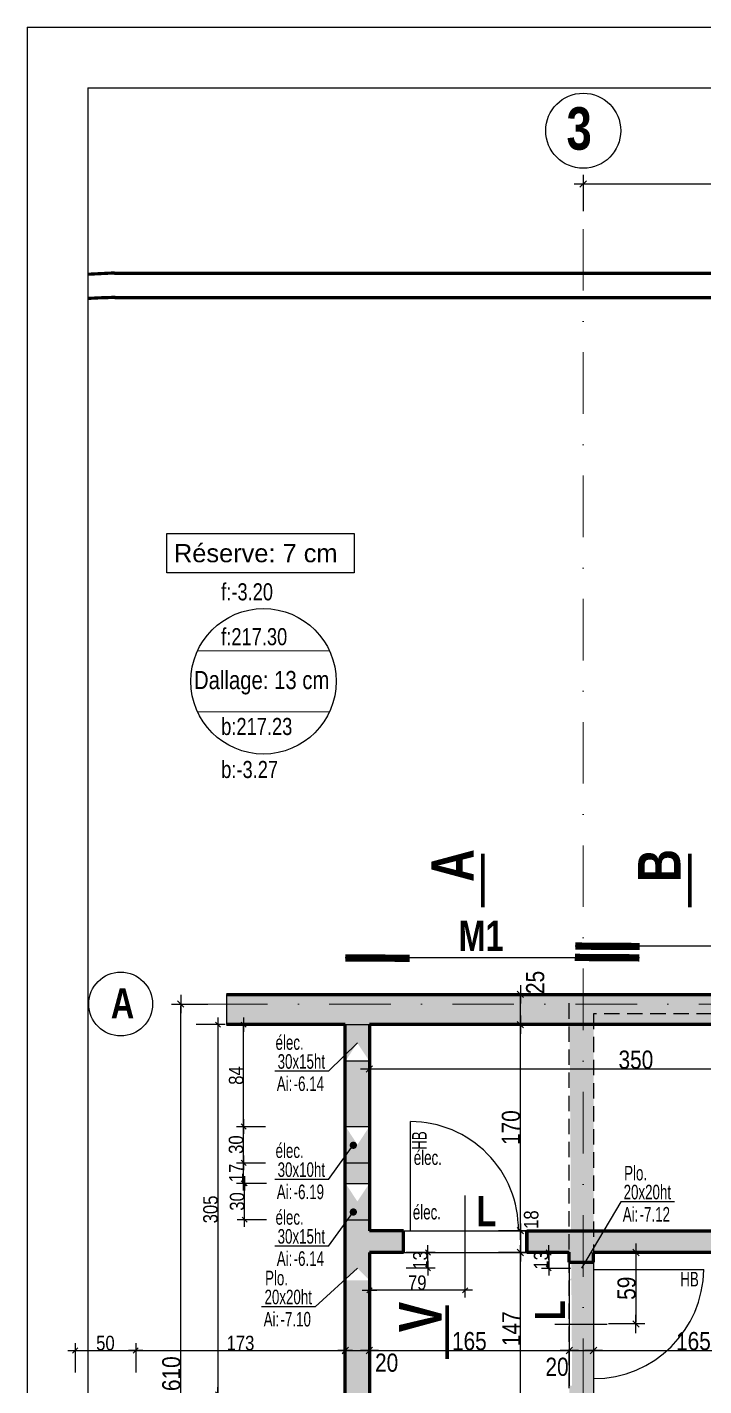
# Model space of a CAD drawing. Header units: millimetres. Extents: x 16050 to 21990, y -27198 to -22998.
# Drawn here: x 16050 to 16608, y -24119 to -22998 of the extents above; entities that cross this region are included whole.
import ezdxf
from ezdxf.enums import TextEntityAlignment as Align

# ---------------------------------------------------------------- set-up
doc = ezdxf.new("R2010")
doc.units = ezdxf.units.MM
doc.linetypes.add('CACHEX2', pattern=[19.05, 12.7, -6.35])
doc.linetypes.add('TIRETPTX2', pattern=[50.8, 25.4, -12.7, 0, -12.7])
for name, color, linetype in [('01-Cad  2', 1, 'Continuous'), ('01_cote_gen', 4, 'Continuous'), ('01_linteaux', 2, 'Continuous'), ('01_murs_sup', 2, 'CACHEX2'), ('01_poch_BN', 9, 'Continuous'), ('01_poch_murs', 253, 'Continuous'), ('01_resv', 32, 'Continuous'), ('01_texte', 230, 'Continuous'), ('AA_COTES', 2, 'Continuous')]:
    doc.layers.add(name, color=color, linetype=linetype)
for name, color, linetype, lineweight in [('01_murs_coup', 5, 'Continuous', 60), ('01_tram_axes', 2, 'TIRETPTX2', 9), ('RESERVATION', 5, 'Continuous', 25)]:
    doc.layers.add(name, color=color, linetype=linetype, lineweight=lineweight)
doc.styles.add('ARIAL NA', font='ARIALN.TTF')
doc.styles.add('Eurostile', font='')
doc.styles.add('impact', font='impact.ttf')
doc.styles.add('MATTE_TXT', font='arial.ttf')
doc.styles.add('STYLE2', font='ARIALN.TTF')
doc.styles.get('Eurostile').set_extended_font_data('Eurostile')
doc.dimstyles.new('JB50', dxfattribs={"dimscale": 0.1, "dimtxt": 150, "dimasz": 15, "dimexe": 0.1, "dimexo": 0.1, "dimgap": 0.09, "dimtad": 1, "dimdec": 1, "dimdsep": 46, "dimtxsty": 'STYLE2', "dimblk1": 'BOND_G', "dimblk2": 'BOND_D', "dimsah": 1, "dimcen": 1.5, "dimdle": 0.01, "dimse1": 1, "dimse2": 1, "dimclrd": 4, "dimclre": 2, "dimclrt": 6, "dimazin": 2, "dimtfac": 2.333333, "dimtdec": 1, "dimtix": 1, "dimtmove": 2, "dimatfit": 3, "dimldrblk": 'BOND_G', "dimfxl": 1, "dimtolj": 1, "dimtzin": 0, "dimarcsym": 0})
doc.dimstyles.new('JB50res', dxfattribs={"dimscale": 0.1, "dimtxt": 120, "dimasz": 12, "dimexe": 0.1, "dimexo": 0.1, "dimgap": 0.09, "dimtad": 1, "dimdec": 1, "dimdsep": 46, "dimtxsty": 'STYLE2', "dimblk1": 'BOND_G', "dimblk2": 'BOND_D', "dimsah": 1, "dimcen": 1.5, "dimdle": 0.01, "dimse1": 1, "dimse2": 1, "dimclrd": 4, "dimclre": 2, "dimclrt": 6, "dimazin": 2, "dimtfac": 2.333333, "dimtdec": 1, "dimtix": 1, "dimtmove": 2, "dimatfit": 3, "dimldrblk": 'BOND_G', "dimfxl": 1, "dimtolj": 1, "dimtzin": 0, "dimarcsym": 0})

# ---------------------------------------------------------------- blocks, each defined once
blk = doc.blocks.new('BOND_G')
at = {"layer": 'AA_COTES', "color": 0}
for p, q in [((0, -5), (0, 15)), ((5, 0), (-5, 0)), ((1.77, 1.77), (-1.77, -1.77))]:
    blk.add_line(p, q, dxfattribs=at)
blk = doc.blocks.new('BOND_D')
at = {"layer": 'AA_COTES', "color": 0}
for p, q in [((5, 0), (-5, 0)), ((-1.77, -1.77), (1.77, 1.77)), ((0, 5), (0, -15))]:
    blk.add_line(p, q, dxfattribs=at)
blk = doc.blocks.new('*D5319')
at = {"layer": '01_cote_gen', "color": 4, "lineweight": -2, "transparency": 16777216}
blk.add_line((16552.2, -24010.9), (16552.2, -24066.9), dxfattribs=at)
at = {"layer": 'Defpoints', "color": 0, "transparency": 16777216}
for p in [(16537.8, -24009.4), (16528.6, -24068.4), (16552.2, -24068.4)]:
    blk.add_point(p, dxfattribs=at)
at = {"layer": '01_cote_gen', "color": 4, "lineweight": -2, "transparency": 16777216, "xscale": 1.5, "yscale": 1.5, "zscale": 1.5}
for name, p, rotation in [('BOND_G', (16552.2, -24009.4), 90), ('BOND_D', (16552.2, -24068.4), 270)]:
    blk.add_blockref(name, p, dxfattribs=dict(at, rotation=rotation))
at = {"layer": '01_cote_gen', "color": 6, "transparency": 16777216, "insert": (16544.6, -24038.9), "char_height": 15, "attachment_point": 5, "rotation": 90, "style": 'STYLE2'}
blk.add_mtext('\\A1;59', dxfattribs=at)
blk = doc.blocks.new('*D5308')
at = {"layer": '01_cote_gen', "color": 4, "lineweight": -2, "transparency": 16777216}
blk.add_line((16333.7, -24090.3), (16495.7, -24090.3), dxfattribs=at)
at = {"layer": 'Defpoints', "color": 0, "transparency": 16777216}
for p in [(16332.2, -24091.1), (16497.2, -24090.3), (16497.2, -24091.1)]:
    blk.add_point(p, dxfattribs=at)
at = {"layer": '01_cote_gen', "color": 4, "lineweight": -2, "transparency": 16777216, "xscale": 1.5, "yscale": 1.5, "zscale": 1.5, "rotation": 180}
blk.add_blockref('BOND_G', (16332.2, -24090.3), dxfattribs=at)
at = {"layer": '01_cote_gen', "color": 4, "lineweight": -2, "transparency": 16777216, "xscale": 1.5, "yscale": 1.5, "zscale": 1.5}
blk.add_blockref('BOND_D', (16497.2, -24090.3), dxfattribs=at)
at = {"layer": '01_cote_gen', "color": 6, "transparency": 16777216, "insert": (16414.7, -24082.6), "char_height": 15, "attachment_point": 5, "style": 'STYLE2'}
blk.add_mtext('\\A1;165', dxfattribs=at)
blk = doc.blocks.new('*D5309')
at = {"layer": '01_cote_gen', "color": 4, "lineweight": -2, "transparency": 16777216}
blk.add_line((16498.7, -24090.3), (16515.7, -24090.3), dxfattribs=at)
at = {"layer": 'Defpoints', "color": 0, "transparency": 16777216}
for p in [(16517.2, -24090.3), (16497.2, -24112.8), (16517.2, -24112.8)]:
    blk.add_point(p, dxfattribs=at)
at = {"layer": '01_cote_gen', "color": 4, "lineweight": -2, "transparency": 16777216, "xscale": 1.5, "yscale": 1.5, "zscale": 1.5, "rotation": 180}
blk.add_blockref('BOND_G', (16497.2, -24090.3), dxfattribs=at)
at = {"layer": '01_cote_gen', "color": 4, "lineweight": -2, "transparency": 16777216, "xscale": 1.5, "yscale": 1.5, "zscale": 1.5}
blk.add_blockref('BOND_D', (16517.2, -24090.3), dxfattribs=at)
at = {"layer": '01_cote_gen', "color": 6, "transparency": 16777216, "insert": (16487.1, -24103.8), "char_height": 15, "attachment_point": 5, "style": 'STYLE2'}
blk.add_mtext('\\A1;20', dxfattribs=at)
blk = doc.blocks.new('*D5310')
at = {"layer": '01_cote_gen', "color": 4, "lineweight": -2, "transparency": 16777216}
blk.add_line((16518.7, -24090.3), (16680.7, -24090.3), dxfattribs=at)
at = {"layer": 'Defpoints', "color": 0, "transparency": 16777216}
for p in [(16682.2, -24090.3), (16517.2, -24112.8), (16682.2, -24112.8)]:
    blk.add_point(p, dxfattribs=at)
at = {"layer": '01_cote_gen', "color": 4, "lineweight": -2, "transparency": 16777216, "xscale": 1.5, "yscale": 1.5, "zscale": 1.5, "rotation": 180}
blk.add_blockref('BOND_G', (16517.2, -24090.3), dxfattribs=at)
at = {"layer": '01_cote_gen', "color": 4, "lineweight": -2, "transparency": 16777216, "xscale": 1.5, "yscale": 1.5, "zscale": 1.5}
blk.add_blockref('BOND_D', (16682.2, -24090.3), dxfattribs=at)
at = {"layer": '01_cote_gen', "color": 6, "transparency": 16777216, "insert": (16599.7, -24082.6), "char_height": 15, "attachment_point": 5, "style": 'STYLE2'}
blk.add_mtext('\\A1;165', dxfattribs=at)
blk = doc.blocks.new('*D5311')
at = {"layer": '01_cote_gen', "color": 4, "lineweight": -2, "transparency": 16777216}
blk.add_line((16333.7, -23858), (16680.7, -23858), dxfattribs=at)
at = {"layer": 'Defpoints', "color": 0, "transparency": 16777216}
for p in [(16332.2, -23865.5), (16682.2, -23858), (16682.2, -23865.5)]:
    blk.add_point(p, dxfattribs=at)
at = {"layer": '01_cote_gen', "color": 4, "lineweight": -2, "transparency": 16777216, "xscale": 1.5, "yscale": 1.5, "zscale": 1.5, "rotation": 180}
blk.add_blockref('BOND_G', (16332.2, -23858), dxfattribs=at)
at = {"layer": '01_cote_gen', "color": 4, "lineweight": -2, "transparency": 16777216, "xscale": 1.5, "yscale": 1.5, "zscale": 1.5}
blk.add_blockref('BOND_D', (16682.2, -23858), dxfattribs=at)
at = {"layer": '01_cote_gen', "color": 6, "transparency": 16777216, "insert": (16552.2, -23850.4), "char_height": 15, "attachment_point": 5, "style": 'STYLE2'}
blk.add_mtext('\\A1;350', dxfattribs=at)
blk = doc.blocks.new('*D5314')
at = {"layer": '01_cote_gen', "color": 4, "lineweight": -2, "transparency": 16777216}
blk.add_line((16456.8, -23819.9), (16456.8, -23797.9), dxfattribs=at)
at = {"layer": 'Defpoints', "color": 0, "transparency": 16777216}
for p in [(16456.8, -23796.4), (16475.4, -23796.4), (16475.4, -23821.4)]:
    blk.add_point(p, dxfattribs=at)
at = {"layer": '01_cote_gen', "color": 4, "lineweight": -2, "transparency": 16777216, "xscale": 1.5, "yscale": 1.5, "zscale": 1.5}
for name, p, rotation in [('BOND_D', (16456.8, -23796.4), 90), ('BOND_G', (16456.8, -23821.4), 270)]:
    blk.add_blockref(name, p, dxfattribs=dict(at, rotation=rotation))
at = {"layer": '01_cote_gen', "color": 6, "transparency": 16777216, "insert": (16469.1, -23786.6), "char_height": 15, "attachment_point": 5, "rotation": 90, "style": 'STYLE2'}
blk.add_mtext('\\A1;25', dxfattribs=at)
blk = doc.blocks.new('*D5323')
at = {"layer": '01_cote_gen', "color": 4, "lineweight": -2, "transparency": 16777216}
blk.add_line((16456.8, -24154.9), (16456.8, -24010.9), dxfattribs=at)
at = {"layer": 'Defpoints', "color": 0, "transparency": 16777216}
for p in [(16456.8, -24009.4), (16480.8, -24009.4), (16497.2, -24156.4)]:
    blk.add_point(p, dxfattribs=at)
at = {"layer": '01_cote_gen', "color": 4, "lineweight": -2, "transparency": 16777216, "xscale": 1.5, "yscale": 1.5, "zscale": 1.5}
for name, p, rotation in [('BOND_D', (16456.8, -24009.4), 90), ('BOND_G', (16456.8, -24156.4), 270)]:
    blk.add_blockref(name, p, dxfattribs=dict(at, rotation=rotation))
at = {"layer": '01_cote_gen', "color": 6, "transparency": 16777216, "insert": (16449.3, -24072.3), "char_height": 15, "attachment_point": 5, "rotation": 90, "style": 'STYLE2'}
blk.add_mtext('\\A1;147', dxfattribs=at)
blk = doc.blocks.new('*D5315')
at = {"layer": '01_cote_gen', "color": 4, "lineweight": -2, "transparency": 16777216}
blk.add_line((16456.8, -23989.9), (16456.8, -23822.9), dxfattribs=at)
at = {"layer": 'Defpoints', "color": 0, "transparency": 16777216}
for p in [(16456.8, -23821.4), (16463.3, -23821.4), (16463.3, -23991.4)]:
    blk.add_point(p, dxfattribs=at)
at = {"layer": '01_cote_gen', "color": 4, "lineweight": -2, "transparency": 16777216, "xscale": 1.5, "yscale": 1.5, "zscale": 1.5}
for name, p, rotation in [('BOND_D', (16456.8, -23821.4), 90), ('BOND_G', (16456.8, -23991.4), 270)]:
    blk.add_blockref(name, p, dxfattribs=dict(at, rotation=rotation))
at = {"layer": '01_cote_gen', "color": 6, "transparency": 16777216, "insert": (16449.1, -23906.4), "char_height": 15, "attachment_point": 5, "rotation": 90, "style": 'STYLE2'}
blk.add_mtext('\\A1;170', dxfattribs=at)
blk = doc.blocks.new('*D5325')
at = {"layer": '01_cote_gen', "color": 4, "lineweight": -2, "transparency": 16777216}
blk.add_line((16229.1, -23981.1), (16229.1, -23953.5), dxfattribs=at)
at = {"layer": 'Defpoints', "color": 0, "transparency": 16777216}
for p in [(16229.1, -23952.3), (16340.2, -23952.3), (16340.2, -23982.3)]:
    blk.add_point(p, dxfattribs=at)
at = {"layer": '01_cote_gen', "color": 4, "lineweight": -2, "transparency": 16777216, "xscale": 1.2, "yscale": 1.2, "zscale": 1.2}
for name, p, rotation in [('BOND_D', (16229.1, -23952.3), 90), ('BOND_G', (16229.1, -23982.3), 270)]:
    blk.add_blockref(name, p, dxfattribs=dict(at, rotation=rotation))
at = {"layer": '01_cote_gen', "color": 6, "transparency": 16777216, "insert": (16223, -23967.3), "char_height": 12, "attachment_point": 5, "rotation": 90, "style": 'STYLE2'}
blk.add_mtext('\\A1;30', dxfattribs=at)
blk = doc.blocks.new('*D5326')
at = {"layer": '01_cote_gen', "color": 4, "lineweight": -2, "transparency": 16777216}
blk.add_line((16228.3, -23951.1), (16228.3, -23936.6), dxfattribs=at)
at = {"layer": 'Defpoints', "color": 0, "transparency": 16777216}
for p in [(16228.3, -23935.4), (16340.1, -23935.4), (16246.3, -23952.3)]:
    blk.add_point(p, dxfattribs=at)
at = {"layer": '01_cote_gen', "color": 4, "lineweight": -2, "transparency": 16777216, "xscale": 1.2, "yscale": 1.2, "zscale": 1.2}
for name, p, rotation in [('BOND_D', (16228.3, -23935.4), 90), ('BOND_G', (16228.3, -23952.3), 270)]:
    blk.add_blockref(name, p, dxfattribs=dict(at, rotation=rotation))
at = {"layer": '01_cote_gen', "color": 6, "transparency": 16777216, "insert": (16222.3, -23943.8), "char_height": 12, "attachment_point": 5, "rotation": 90, "style": 'STYLE2'}
blk.add_mtext('\\A1;17', dxfattribs=at)
blk = doc.blocks.new('*D5327')
at = {"layer": '01_cote_gen', "color": 4, "lineweight": -2, "transparency": 16777216}
blk.add_line((16228.3, -23934.2), (16228.3, -23906.6), dxfattribs=at)
at = {"layer": 'Defpoints', "color": 0, "transparency": 16777216}
for p in [(16228.3, -23905.4), (16315.2, -23905.4), (16315.1, -23935.4)]:
    blk.add_point(p, dxfattribs=at)
at = {"layer": '01_cote_gen', "color": 4, "lineweight": -2, "transparency": 16777216, "xscale": 1.2, "yscale": 1.2, "zscale": 1.2}
for name, p, rotation in [('BOND_D', (16228.3, -23905.4), 90), ('BOND_G', (16228.3, -23935.4), 270)]:
    blk.add_blockref(name, p, dxfattribs=dict(at, rotation=rotation))
at = {"layer": '01_cote_gen', "color": 6, "transparency": 16777216, "insert": (16222.1, -23920.4), "char_height": 12, "attachment_point": 5, "rotation": 90, "style": 'STYLE2'}
blk.add_mtext('\\A1;30', dxfattribs=at)
blk = doc.blocks.new('*D5316')
at = {"layer": '01_cote_gen', "color": 4, "lineweight": -2, "transparency": 16777216}
blk.add_line((16228.3, -23904.2), (16228.3, -23822.6), dxfattribs=at)
at = {"layer": 'Defpoints', "color": 0, "transparency": 16777216}
for p in [(16228.3, -23821.4), (16309.3, -23821.4), (16315.2, -23905.4)]:
    blk.add_point(p, dxfattribs=at)
at = {"layer": '01_cote_gen', "color": 4, "lineweight": -2, "transparency": 16777216, "xscale": 1.2, "yscale": 1.2, "zscale": 1.2}
for name, p, rotation in [('BOND_D', (16228.3, -23821.4), 90), ('BOND_G', (16228.3, -23905.4), 270)]:
    blk.add_blockref(name, p, dxfattribs=dict(at, rotation=rotation))
at = {"layer": '01_cote_gen', "color": 6, "transparency": 16777216, "insert": (16222.2, -23863.4), "char_height": 12, "attachment_point": 5, "rotation": 90, "style": 'STYLE2'}
blk.add_mtext('\\A1;84', dxfattribs=at)
blk = doc.blocks.new('*D5317')
at = {"layer": '01_cote_gen', "color": 4, "lineweight": -2, "ltscale": 0.1, "transparency": 16777216}
blk.add_line((16313.7, -24090.3), (16330.7, -24090.3), dxfattribs=at)
at = {"layer": 'Defpoints', "color": 0, "ltscale": 0.1, "transparency": 16777216}
for p in [(16332.2, -24090.3), (16312.2, -24106.6), (16332.2, -24106.6)]:
    blk.add_point(p, dxfattribs=at)
at = {"layer": '01_cote_gen', "color": 4, "lineweight": -2, "ltscale": 0.1, "transparency": 16777216, "xscale": 1.5, "yscale": 1.5, "zscale": 1.5, "rotation": 180}
blk.add_blockref('BOND_G', (16312.2, -24090.3), dxfattribs=at)
at = {"layer": '01_cote_gen', "color": 4, "lineweight": -2, "ltscale": 0.1, "transparency": 16777216, "xscale": 1.5, "yscale": 1.5, "zscale": 1.5}
blk.add_blockref('BOND_D', (16332.2, -24090.3), dxfattribs=at)
at = {"layer": '01_cote_gen', "color": 6, "ltscale": 0.1, "transparency": 16777216, "insert": (16346.4, -24100.4), "char_height": 15, "attachment_point": 5, "style": 'STYLE2'}
blk.add_mtext('\\A1;20', dxfattribs=at)
blk = doc.blocks.new('*D5461')
at = {"layer": '01_cote_gen', "color": 4, "lineweight": -2, "transparency": 16777216}
blk.add_line((16510.2, -23127.8), (17117.2, -23127.8), dxfattribs=at)
at = {"layer": 'Defpoints', "color": 0, "transparency": 16777216}
for p in [(17118.7, -23127.8), (16508.7, -23142.2), (17118.7, -23158.3)]:
    blk.add_point(p, dxfattribs=at)
at = {"layer": '01_cote_gen', "color": 4, "lineweight": -2, "transparency": 16777216, "xscale": 1.5, "yscale": 1.5, "zscale": 1.5, "rotation": 180}
blk.add_blockref('BOND_G', (16508.7, -23127.8), dxfattribs=at)
at = {"layer": '01_cote_gen', "color": 4, "lineweight": -2, "transparency": 16777216, "xscale": 1.5, "yscale": 1.5, "zscale": 1.5}
blk.add_blockref('BOND_D', (17118.7, -23127.8), dxfattribs=at)
at = {"layer": '01_cote_gen', "color": 6, "transparency": 16777216, "insert": (16813.7, -23120.2), "char_height": 15, "attachment_point": 5, "style": 'STYLE2'}
blk.add_mtext('\\A1;610', dxfattribs=at)
blk = doc.blocks.new('*D5469')
at = {"layer": '01_cote_gen', "color": 4, "lineweight": -2, "ltscale": 3, "transparency": 16777216}
blk.add_line((16176.4, -24412.9), (16176.4, -23805.9), dxfattribs=at)
at = {"layer": 'Defpoints', "color": 0, "ltscale": 3, "transparency": 16777216}
for p in [(16173.8, -23804.4), (16176.4, -23804.4), (16119.6, -24414.4)]:
    blk.add_point(p, dxfattribs=at)
at = {"layer": '01_cote_gen', "color": 4, "lineweight": -2, "ltscale": 3, "transparency": 16777216, "xscale": 1.5, "yscale": 1.5, "zscale": 1.5}
for name, p, rotation in [('BOND_D', (16176.4, -23804.4), 90), ('BOND_G', (16176.4, -24414.4), 270)]:
    blk.add_blockref(name, p, dxfattribs=dict(at, rotation=rotation))
at = {"layer": '01_cote_gen', "color": 6, "ltscale": 3, "transparency": 16777216, "insert": (16168.7, -24109.4), "char_height": 15, "attachment_point": 5, "rotation": 90, "style": 'STYLE2'}
blk.add_mtext('\\A1;610', dxfattribs=at)
blk = doc.blocks.new('*D7380')
at = {"layer": '01_cote_gen', "color": 4, "lineweight": -2, "ltscale": 0.1, "transparency": 16777216}
blk.add_line((16456.8, -23992.6), (16456.8, -24008.2), dxfattribs=at)
at = {"layer": 'Defpoints', "color": 0, "ltscale": 0.1, "transparency": 16777216}
for p in [(16464.3, -23991.4), (16456.8, -24009.4), (16476.3, -24009.4)]:
    blk.add_point(p, dxfattribs=at)
at = {"layer": '01_cote_gen', "color": 4, "lineweight": -2, "ltscale": 0.1, "transparency": 16777216, "xscale": 1.2, "yscale": 1.2, "zscale": 1.2}
for name, p, rotation in [('BOND_G', (16456.8, -23991.4), 90), ('BOND_D', (16456.8, -24009.4), 270)]:
    blk.add_blockref(name, p, dxfattribs=dict(at, rotation=rotation))
at = {"layer": '01_cote_gen', "color": 6, "ltscale": 0.1, "transparency": 16777216, "insert": (16465.8, -23982.3), "char_height": 12, "attachment_point": 5, "rotation": 90, "style": 'STYLE2'}
blk.add_mtext('\\A1;18', dxfattribs=at)
blk = doc.blocks.new('*D7750')
at = {"layer": '01_texte', "color": 4, "lineweight": -2, "ltscale": 200, "transparency": 16777216}
for p, q in [((16480.2, -24008.2), (16480.2, -24007)), ((16480.2, -24009.4), (16480.2, -24022.4)), ((16480.2, -24023.6), (16480.2, -24024.8))]:
    blk.add_line(p, q, dxfattribs=at)
at = {"layer": 'Defpoints', "color": 0, "ltscale": 200, "transparency": 16777216}
for p in [(16479.3, -24009.4), (16480.2, -24022.4), (16507.2, -24022.4)]:
    blk.add_point(p, dxfattribs=at)
at = {"layer": '01_texte', "color": 4, "lineweight": -2, "ltscale": 200, "transparency": 16777216, "xscale": 1.2, "yscale": 1.2, "zscale": 1.2}
for name, p, rotation in [('BOND_G', (16480.2, -24009.4), 270), ('BOND_D', (16480.2, -24022.4), 90)]:
    blk.add_blockref(name, p, dxfattribs=dict(at, rotation=rotation))
at = {"layer": '01_texte', "color": 6, "ltscale": 200, "transparency": 16777216, "insert": (16474, -24015.9), "char_height": 12, "attachment_point": 5, "rotation": 90, "style": 'STYLE2'}
blk.add_mtext('\\A1;13', dxfattribs=at)
blk = doc.blocks.new('*D7753')
at = {"layer": '01_texte', "color": 4, "lineweight": -2, "ltscale": 200, "transparency": 16777216}
for p, q in [((16380.5, -24008.2), (16380.5, -24007)), ((16380.5, -24022.4), (16380.5, -24009.4)), ((16380.5, -24023.6), (16380.5, -24024.8))]:
    blk.add_line(p, q, dxfattribs=at)
at = {"layer": 'Defpoints', "color": 0, "ltscale": 200, "transparency": 16777216}
for p in [(16369, -24009.4), (16380.5, -24009.4), (16322.2, -24022.4)]:
    blk.add_point(p, dxfattribs=at)
at = {"layer": '01_texte', "color": 4, "lineweight": -2, "ltscale": 200, "transparency": 16777216, "xscale": 1.2, "yscale": 1.2, "zscale": 1.2}
for name, p, rotation in [('BOND_D', (16380.5, -24009.4), 270), ('BOND_G', (16380.5, -24022.4), 90)]:
    blk.add_blockref(name, p, dxfattribs=dict(at, rotation=rotation))
at = {"layer": '01_texte', "color": 6, "ltscale": 200, "transparency": 16777216, "insert": (16374.3, -24015.9), "char_height": 12, "attachment_point": 5, "rotation": 90, "style": 'STYLE2'}
blk.add_mtext('\\A1;13', dxfattribs=at)
blk = doc.blocks.new('*D7754')
at = {"layer": '01_texte', "color": 4, "lineweight": -2, "ltscale": 200, "transparency": 16777216}
blk.add_line((16090.4, -24090.3), (16138, -24090.3), dxfattribs=at)
at = {"layer": 'Defpoints', "color": 0, "ltscale": 200, "transparency": 16777216}
for p in [(16139.2, -24090.3), (16089.2, -24126.4), (16139.2, -24126.4)]:
    blk.add_point(p, dxfattribs=at)
at = {"layer": '01_texte', "color": 4, "lineweight": -2, "ltscale": 200, "transparency": 16777216, "xscale": 1.2, "yscale": 1.2, "zscale": 1.2, "rotation": 180}
blk.add_blockref('BOND_G', (16089.2, -24090.3), dxfattribs=at)
at = {"layer": '01_texte', "color": 4, "lineweight": -2, "ltscale": 200, "transparency": 16777216, "xscale": 1.2, "yscale": 1.2, "zscale": 1.2}
blk.add_blockref('BOND_D', (16139.2, -24090.3), dxfattribs=at)
at = {"layer": '01_texte', "color": 6, "ltscale": 200, "transparency": 16777216, "insert": (16114.2, -24084.2), "char_height": 12, "attachment_point": 5, "style": 'STYLE2'}
blk.add_mtext('\\A1;50', dxfattribs=at)
blk = doc.blocks.new('*D7755')
at = {"layer": '01_texte', "color": 4, "lineweight": -2, "ltscale": 200, "transparency": 16777216}
blk.add_line((16140.4, -24090.3), (16311, -24090.3), dxfattribs=at)
at = {"layer": 'Defpoints', "color": 0, "ltscale": 200, "transparency": 16777216}
for p in [(16312.2, -24090.3), (16139.2, -24103.6), (16312.2, -24103.6)]:
    blk.add_point(p, dxfattribs=at)
at = {"layer": '01_texte', "color": 4, "lineweight": -2, "ltscale": 200, "transparency": 16777216, "xscale": 1.2, "yscale": 1.2, "zscale": 1.2, "rotation": 180}
blk.add_blockref('BOND_G', (16139.2, -24090.3), dxfattribs=at)
at = {"layer": '01_texte', "color": 4, "lineweight": -2, "ltscale": 200, "transparency": 16777216, "xscale": 1.2, "yscale": 1.2, "zscale": 1.2}
blk.add_blockref('BOND_D', (16312.2, -24090.3), dxfattribs=at)
at = {"layer": '01_texte', "color": 6, "ltscale": 200, "transparency": 16777216, "insert": (16225.7, -24084.2), "char_height": 12, "attachment_point": 5, "style": 'STYLE2'}
blk.add_mtext('\\A1;173', dxfattribs=at)
blk = doc.blocks.new('*D7756')
at = {"layer": '01_texte', "color": 4, "lineweight": -2, "ltscale": 200, "transparency": 16777216}
blk.add_line((16207.1, -23822.6), (16207.1, -24125.2), dxfattribs=at)
at = {"layer": 'Defpoints', "color": 0, "ltscale": 200, "transparency": 16777216}
for p in [(16223.3, -23821.4), (16139.2, -24126.4), (16207.1, -24126.4)]:
    blk.add_point(p, dxfattribs=at)
at = {"layer": '01_texte', "color": 4, "lineweight": -2, "ltscale": 200, "transparency": 16777216, "xscale": 1.2, "yscale": 1.2, "zscale": 1.2}
for name, p, rotation in [('BOND_G', (16207.1, -23821.4), 90), ('BOND_D', (16207.1, -24126.4), 270)]:
    blk.add_blockref(name, p, dxfattribs=dict(at, rotation=rotation))
at = {"layer": '01_texte', "color": 6, "ltscale": 200, "transparency": 16777216, "insert": (16201, -23973.9), "char_height": 12, "attachment_point": 5, "rotation": 90, "style": 'STYLE2'}
blk.add_mtext('\\A1;305', dxfattribs=at)
blk = doc.blocks.new('*D7835')
at = {"layer": '01_poch_murs', "color": 4, "lineweight": -2, "ltscale": 200, "transparency": 16777216}
blk.add_line((16410, -24040.6), (16333.4, -24040.6), dxfattribs=at)
at = {"layer": 'Defpoints', "color": 0, "ltscale": 200, "transparency": 16777216}
for p in [(16411.2, -24033.6), (16332.2, -24040.6), (16332.2, -24040.6)]:
    blk.add_point(p, dxfattribs=at)
at = {"layer": '01_poch_murs', "color": 4, "lineweight": -2, "ltscale": 200, "transparency": 16777216, "xscale": 1.2, "yscale": 1.2, "zscale": 1.2, "rotation": 180}
blk.add_blockref('BOND_D', (16332.2, -24040.6), dxfattribs=at)
at = {"layer": '01_poch_murs', "color": 4, "lineweight": -2, "ltscale": 200, "transparency": 16777216, "xscale": 1.2, "yscale": 1.2, "zscale": 1.2}
blk.add_blockref('BOND_G', (16411.2, -24040.6), dxfattribs=at)
at = {"layer": '01_poch_murs', "color": 6, "ltscale": 200, "transparency": 16777216, "insert": (16371.7, -24034.4), "char_height": 12, "attachment_point": 5, "style": 'STYLE2'}
blk.add_mtext('\\A1;79', dxfattribs=at)

msp = doc.modelspace()

# ---------------------------------------------------------------- hatches: boundary and pattern name
at = {"layer": '01_murs_sup', "ltscale": 0.1}
h = msp.add_hatch(dxfattribs=at)
h.set_pattern_fill('DASH', color=256, scale=2.5, angle=135)
h.set_pattern_definition([(135, (16292.661, 9350.106), (-11.2253202, 9e-16), [7.9375, -7.9375])])
edge = h.paths.add_edge_path()
edge.add_line((17705.22, -23796.42), (17559.24, -23796.42))
edge.add_line((17559.24, -23796.42), (17559.24, -23812.42))
edge.add_line((17559.24, -23812.42), (17689.22, -23812.42))
edge.add_line((17689.22, -23812.42), (17689.22, -24405.47))
edge.add_line((17689.22, -24405.47), (17127.22, -24405.47))
edge.add_line((17127.22, -24405.47), (17127.22, -24315.54))
edge.add_line((17127.22, -24315.54), (17109.22, -24315.54))
edge.add_line((17109.22, -24315.54), (17109.22, -24405.47))
edge.add_line((17109.22, -24405.47), (16517.22, -24405.47))
edge.add_line((16517.22, -24405.47), (16517.22, -23812.42))
edge.add_line((16517.22, -23812.42), (16729.22, -23812.42))
edge.add_line((16729.22, -23812.42), (16729.22, -23796.42))
edge.add_line((16729.22, -23796.42), (16702.22, -23796.42))
edge.add_line((16702.22, -23796.42), (16702.22, -23796.42))
edge.add_line((16702.22, -23796.42), (16497.23, -23796.41))
edge.add_line((16497.23, -23796.41), (16499.85, -24156.38))
edge.add_line((16499.85, -24156.38), (16124.59, -24156.38))
edge.add_line((16124.59, -24156.38), (16121.97, -24316.33))
edge.add_arc((15631.72, -25029.58), 865.5, 31.88506, 55.49792, ccw=False)
edge.add_line((16366.62, -24572.42), (16497.22, -24572.42))
edge.add_line((16497.22, -24572.42), (16497.22, -25180.42))
edge.add_line((16497.22, -25180.42), (16706.22, -25180.42))
edge.add_line((16706.22, -25180.42), (16706.22, -25164.42))
edge.add_line((16706.22, -25164.42), (16517.22, -25164.42))
edge.add_line((16517.22, -25164.42), (16517.22, -24423.47))
edge.add_line((16517.22, -24423.47), (17109.22, -24423.47))
edge.add_line((17109.22, -24423.47), (17109.22, -24553.42))
edge.add_line((17109.22, -24553.42), (16893.14, -24553.42))
edge.add_line((16893.14, -24553.42), (16893.14, -24571.42))
edge.add_line((16893.14, -24571.42), (17109.22, -24571.42))
edge.add_line((17109.22, -24571.42), (17109.22, -25164.42))
edge.add_line((17109.22, -25164.42), (17006.22, -25164.42))
edge.add_line((17006.22, -25164.42), (17006.22, -25180.42))
edge.add_line((17006.22, -25180.42), (17286.22, -25180.42))
edge.add_line((17286.22, -25180.42), (17286.22, -25164.42))
edge.add_line((17286.22, -25164.42), (17127.22, -25164.42))
edge.add_line((17127.22, -25164.42), (17127.22, -24571.42))
edge.add_line((17127.22, -24571.42), (17321.14, -24571.42))
edge.add_line((17321.14, -24571.42), (17321.14, -24553.42))
edge.add_line((17321.14, -24553.42), (17127.22, -24553.42))
edge.add_line((17127.22, -24553.42), (17127.22, -24423.47))
edge.add_line((17127.22, -24423.47), (17411.14, -24423.47))
edge.add_line((17411.14, -24423.47), (17411.14, -24571.42))
edge.add_line((17411.14, -24571.42), (17429.14, -24571.42))
edge.add_line((17429.14, -24571.42), (17429.14, -24423.47))
edge.add_line((17429.14, -24423.47), (17689.22, -24423.47))
edge.add_line((17689.22, -24423.47), (17689.22, -25164.42))
edge.add_line((17689.22, -25164.42), (17586.22, -25164.42))
edge.add_line((17586.22, -25164.42), (17586.22, -25180.42))
edge.add_line((17586.22, -25180.42), (17705.22, -25180.42))
edge.add_line((17705.22, -25180.42), (17705.22, -23796.42))
edge = h.paths.add_edge_path(flags=16)
edge.add_line((16497.22, -24552.42), (16377.65, -24552.42))
edge.add_arc((15631.72, -25029.58), 885.5, 32.60694, 54.97246)
edge.add_line((16139.97, -24304.47), (16139.97, -24179.42))
edge.add_line((16139.97, -24179.42), (16229.97, -24179.42))
edge.add_line((16229.97, -24179.42), (16229.92, -24357.38))
edge.add_line((16229.92, -24357.38), (16205.78, -24357.38))
edge.add_arc((16145.91, -24456.2), 115.54, 44.36286, 58.79237, ccw=False)
edge.add_line((16228.52, -24375.42), (16497.22, -24375.42))
edge.add_line((16497.22, -24375.42), (16497.22, -24552.42))
h.paths.add_polyline_path([(16497.22, -24357.38), (16332.22, -24357.38), (16332.22, -24172.38), (16497.22, -24172.38)], flags=16)
h.paths.add_polyline_path([(16312.22, -24357.39), (16247.97, -24357.39), (16247.97, -24179.42), (16312.22, -24179.42)], flags=16)
at = {"layer": '01_poch_murs', "ltscale": 200}
h = msp.add_hatch(color=256, dxfattribs=at)
h.dxf.hatch_style = 1
h.paths.add_polyline_path([(17705.22, -23796.41), (16214.12, -23796.41), (16214.12, -23821.41), (16312.22, -23821.41), (16312.22, -24375.38), (16572.22, -24375.38), (16572.22, -24357.38), (16572.21, -24357.38), (16517.22, -24357.38), (16517.23, -24119.41), (16497.23, -24119.41), (16497.22, -24357.38), (16332.22, -24357.38), (16332.22, -24009.41), (16360.22, -24009.41), (16360.22, -23991.41), (16332.22, -23991.41), (16332.22, -23982.3), (16332.21, -23982.3), (16332.21, -23952.32), (16332.21, -23935.36), (16332.21, -23935.36), (16332.21, -23905.38), (16332.22, -23821.41), (16361.2, -23821.41), (16361.2, -23821.41), (16401.18, -23821.41), (16682.22, -23821.41), (16682.22, -23991.41), (16462.22, -23991.41), (16462.22, -24009.41), (16497.23, -24009.41), (16497.23, -24017.41), (16517.23, -24017.41), (16517.23, -24009.41), (16682.22, -24009.41), (16682.22, -24357.38), (16674.22, -24357.38), (16674.22, -24375.38), (16700.22, -24375.38), (16700.22, -23821.41), (17108.22, -23821.41), (17108.22, -24246.41), (17128.22, -24246.41), (17128.22, -23821.41), (17685.22, -23821.41), (17685.22, -24246.41), (17705.22, -24246.41)])

# ---------------------------------------------------------------- linework, layer by layer
at = {"layer": '01-Cad  2'}
for p, q in [((16049.58, -22998.43, 0.3), (16049.58, -27198.43, -15.15)), ((16049.58, -22998.43, -9.99), (21989.58, -22998.43, -9.99)), ((16099.58, -23048.43, -9.99), (16099.58, -27148.43, -9.99)), ((16099.58, -23048.43, -9.99), (21939.58, -23048.43, -9.99))]:
    msp.add_line(p, q, dxfattribs=at)
at = {"layer": '01_linteaux'}
for p, q in [((16366.21, -23991.41), (16366.21, -23901.41)), ((16411.21, -24033.56), (16411.21, -23962.33)), ((16360.21, -23991.41), (16462.21, -23991.41)), ((16360.21, -24009.41), (16462.21, -24009.41)), ((16497.22, -24017.41), (16497.22, -24119.41)), ((16517.22, -24017.41), (16517.22, -24119.41)), ((16517.22, -24023.41), (16608.22, -24023.41)), ((16485.23, -24068.41), (16528.58, -24068.41))]:
    msp.add_line(p, q, dxfattribs=at)
for centre, radius, start, end in [((16366.07, -23990.56), 89.15, 359.45094, 89.90543), ((16517.37, -24022.56), 90.86, 269.90808, 359.45882)]:
    msp.add_arc(centre, radius, start, end, dxfattribs=at)
at = {"layer": '01_murs_coup'}
for p, q in [((16121.62, -23201.43), (16702.22, -23201.43)), ((16121.97, -23221.43), (16682.22, -23221.43)), ((16214.12, -23796.41), (17705.22, -23796.41)), ((16312.22, -23821.41), (16214.12, -23821.41)), ((16312.22, -24375.38), (16312.22, -23821.41)), ((16682.22, -23821.41), (16332.22, -23821.41)), ((16332.22, -23821.41), (16332.22, -23991.41)), ((16360.22, -23991.41), (16332.22, -23991.41)), ((16360.22, -24009.41), (16360.22, -23991.41)), ((16360.22, -24009.41), (16360.22, -23991.41)), ((16360.22, -24009.41), (16360.22, -23991.41)), ((16462.22, -23991.41), (16462.22, -24009.41)), ((16462.22, -23991.41), (16682.22, -23991.41)), ((16462.22, -24009.41), (16462.22, -23991.41)), ((16332.22, -24009.41), (16332.22, -24357.38)), ((16360.22, -24009.41), (16332.22, -24009.41)), ((16497.23, -24009.41), (16462.22, -24009.41)), ((16497.23, -24017.41), (16497.23, -24009.41)), ((16682.22, -24009.41), (16517.23, -24009.41)), ((16517.23, -24017.41), (16517.23, -24009.41)), ((16497.23, -24017.41), (16517.23, -24017.41)), ((16497.23, -24017.41), (16517.23, -24017.41))]:
    msp.add_line(p, q, dxfattribs=at)
at = {"layer": '01_murs_coup', "linetype": 'Continuous', "lineweight": 5}
for p, q in [((16190.2, -23513.07), (16299.22, -23513.07)), ((16190.2, -23563.22), (16299.22, -23563.22))]:
    msp.add_line(p, q, dxfattribs=at)
at = {"layer": '01_murs_coup'}
for radius, start, end in [(1244.73, 91.99092, 93.01335), (1224.73, 92.00464, 93.0626)]:
    msp.add_arc((16165.01, -24445.4), radius, start, end, dxfattribs=at)
at = {"layer": '01_murs_sup'}
for p, q in [((16702.22, -23796.42), (16497.23, -23796.41)), ((16497.23, -24159.42), (16497.23, -23796.42)), ((16517.22, -23812.42), (16517.22, -24405.47)), ((16729.22, -23812.42), (16517.22, -23812.42))]:
    msp.add_line(p, q, dxfattribs=at)
at = {"layer": '01_poch_BN', "ltscale": 200}
msp.add_line((16214.12, -23796.41), (16214.12, -23821.41), dxfattribs=at)
at = {"layer": '01_resv', "ltscale": 200}
msp.add_line((16322.22, -23836.53), (16298.27, -23859.83), dxfattribs=at)
for points in [[(16312.22, -23821.41), (16332.22, -23821.41), (16332.21, -23851.65), (16312.22, -23851.65)], [(16312.42, -23905.38), (16332.21, -23905.38), (16332.22, -23935.35), (16312.42, -23935.62)], [(16312.42, -23952.4), (16332.21, -23952.4), (16332.22, -23982.28), (16312.22, -23982.28)], [(16312.22, -24012.38), (16332.22, -24012.38), (16332.22, -24032.38), (16312.22, -24032.38)], [(16497.22, -24012.38), (16517.22, -24012.38), (16517.22, -24032.38), (16497.22, -24032.38)]]:
    msp.add_solid(points, dxfattribs=at)
at = {"layer": '01_texte'}
for p, q in [((16747.66, -23756.6), (16502.12, -23756.6)), ((16555.07, -23766.32), (16312.22, -23766.32)), ((16298.27, -23859.83), (16253.99, -23859.83)), ((16298.27, -23949.08), (16318.88, -23920.95)), ((16298.27, -23949.08), (16253.99, -23949.08)), ((16298.27, -24004.14), (16318.88, -23976.01)), ((16583.95, -23967.59), (16539.67, -23967.59)), ((16298.27, -24004.14), (16253.99, -24004.14)), ((16287.46, -24054.16), (16243.17, -24054.16))]:
    msp.add_line(p, q, dxfattribs=at)
at = {"layer": '01_texte', "ltscale": 200}
for p, q in [((16539.67, -23967.59), (16507.22, -24022.38)), ((16322.22, -24022.38), (16287.46, -24054.16))]:
    msp.add_line(p, q, dxfattribs=at)
at = {"layer": '01_texte'}
msp.add_lwpolyline([(16164.81, -23416.29), (16319.54, -23416.29), (16319.54, -23448.59), (16164.81, -23448.59)], close=True, dxfattribs=at)
for points, const_width in [([(16425.87, -23680.48), (16425.87, -23724.73)], 3), ([(16596.69, -23680.48), (16596.69, -23724.73)], 3), ([(16555.4, -23756.96), (16502.12, -23756.6)], 6), ([(16365.5, -23766.67), (16312.22, -23766.32)], 6), ([(16365.5, -23766.67), (16321.34, -23766.32)], 3), ([(16555.07, -23766.32), (16501.79, -23765.96)], 6), ([(16555.07, -23766.32), (16510.91, -23765.96)], 3), ([(16555.4, -23756.96), (16511.24, -23756.6)], 3), ([(16396.26, -24052.99), (16396.26, -24097.24)], 3)]:
    msp.add_lwpolyline(points, dxfattribs=dict(at, const_width=const_width))
at = {"layer": '01_texte', "const_width": 3}
for points in [[(16317.38, -23920.95, 1), (16320.38, -23920.95, 1)], [(16317.38, -23976.01, 1), (16320.38, -23976.01, 1)]]:
    msp.add_lwpolyline(points, format="xyb", close=True, dxfattribs=at)
at = {"layer": '01_texte'}
for centre, radius in [((16508.7, -23083.85), 30.98), ((16244.71, -23538.15), 60), ((16126.76, -23804.41), 26.34)]:
    msp.add_circle(centre, radius, dxfattribs=at)
at = {"layer": '01_tram_axes', "color": 253, "ltscale": 2}
for p, q in [((16508.7, -25656.58), (16508.7, -23114.83)), ((16197.32, -23804.41), (19342.3, -23804.41))]:
    msp.add_line(p, q, dxfattribs=at)
at = {"layer": 'RESERVATION'}
for points in [[(16312.42, -23821.41), (16332.22, -23821.41), (16332.22, -23851.65), (16312.42, -23851.65)], [(16312.42, -23905.38), (16332.22, -23905.38), (16332.22, -23935.62), (16312.42, -23935.62)], [(16312.42, -23952.4), (16332.22, -23952.4), (16332.22, -23982.63), (16312.42, -23982.63)]]:
    msp.add_lwpolyline(points, close=True, dxfattribs=at)

# ---------------------------------------------------------------- texts
at = {"layer": '01_texte', "style": 'impact'}
msp.add_text('3', height=35, dxfattribs=at).set_placement((16505.36, -23081.97), align=Align.MIDDLE_CENTER)
at = {"layer": '01_texte', "style": 'MATTE_TXT'}
msp.add_text('Réserve: 7 cm', height=15, dxfattribs=at).set_placement((16170.79, -23439.9))
at = {"layer": '01_texte', "width": 0.8}
for s, height, rotation, style, p in [('f:-3.20', 14.097, 0, 'Eurostile', (16209.81, -23471.34)), ('f:217.30', 14.097, 0, 'Eurostile', (16209.81, -23508.37)), ('b:217.23', 14.097, 0, 'Eurostile', (16209.81, -23582.44)), ('b:-3.27', 14.097, 0, 'Eurostile', (16209.81, -23617.93)), ('HB', 12, 90, 'ARIAL NA', (16379.46, -23924.7))]:
    msp.add_text(s, height=height, rotation=rotation, dxfattribs=dict(at, style=style)).set_placement(p)
for s, height, style, p in [('Dallage: 13 cm', 15, 'MATTE_TXT', (16243.22, -23549.09)), ('élec.', 12, 'ARIAL NA', (16266.31, -23845.75)), ('Ai: ', 12, 'ARIAL NA', (16263.64, -23879.72)), ('élec.', 12, 'ARIAL NA', (16266.31, -23935)), ('élec.', 12, 'ARIAL NA', (16380.43, -23940.74)), ('Plo.', 12, 'ARIAL NA', (16551.99, -23953.51)), ('Ai: ', 12, 'ARIAL NA', (16263.64, -23968.98)), ('élec.', 12, 'ARIAL NA', (16266.31, -23990.06)), ('élec.', 12, 'ARIAL NA', (16379.66, -23985.71)), ('Ai: ', 12, 'ARIAL NA', (16549.32, -23987.48)), ('Ai: ', 12, 'ARIAL NA', (16263.64, -24024.03)), ('Plo.', 12, 'ARIAL NA', (16255.5, -24040.08)), ('Ai: ', 12, 'ARIAL NA', (16252.82, -24074.06))]:
    msp.add_text(s, height=height, dxfattribs=dict(at, style=style)).set_placement(p, align=Align.BOTTOM_CENTER)
at = {"layer": '01_texte', "style": 'impact'}
for s, height, p in [('A', 35, (16428.72, -23690.14)), ('B', 35, (16599.54, -23690.14)), ('V', 35, (16402.24, -24062.65)), ('L', 25, (16501.29, -24056.93))]:
    msp.add_text(s, height=height, rotation=90, dxfattribs=at).set_placement(p, align=Align.BOTTOM_CENTER)
for s, p in [(' M1', (16420.66, -23768.17)), ('L', (16428.68, -23995.28))]:
    msp.add_text(s, height=25, dxfattribs=at).set_placement(p, align=Align.BOTTOM_CENTER)
msp.add_text('A', height=25, rotation=0, dxfattribs=at).set_placement((16118.66, -23816.33))
at = {"layer": '01_texte', "style": 'ARIAL NA', "width": 0.8}
for s, p in [('30x15ht', (16256.4, -23861.38)), ('-6.14', (16269.62, -23879.72)), ('30x10ht', (16256.4, -23950.63)), ('-6.19', (16269.62, -23968.98)), ('20x20ht', (16542.08, -23969.14)), ('-7.12', (16555.29, -23987.48)), ('30x15ht', (16256.4, -24005.69)), ('-6.14', (16269.62, -24024.03)), ('20x20ht', (16245.58, -24055.71)), ('-7.10', (16258.8, -24074.06))]:
    msp.add_text(s, height=12, dxfattribs=at).set_placement(p, align=Align.BOTTOM_LEFT)
msp.add_text('HB', height=12, dxfattribs=at).set_placement((16588.87, -24037.41))

# ---------------------------------------------------------------- dimensions: what is measured, and where the dimension line sits
at = {"layer": '01_cote_gen'}
for base, p1, p2, picture, middle in [((17118.7, -23127.85), (16508.7, -23142.18), (17118.7, -23158.3), '*D5461', (16813.7, -23120.18)), ((16497.22, -24090.29), (16332.21, -24091.13), (16497.22, -24091.13), '*D5308', (16414.72, -24082.62)), ((16682.21, -24090.29), (16517.22, -24112.79), (16682.21, -24112.79), '*D5310', (16599.72, -24082.62))]:
    dim = msp.add_linear_dim(base=base, p1=p1, p2=p2, dimstyle='JB50', dxfattribs=at)
    dim.commit()
    dim.dimension.update_dxf_attribs({"geometry": picture, "text_midpoint": middle})
for base, p1, p2, picture, middle in [((16456.8, -23796.41), (16475.36, -23821.41), (16475.36, -23796.41), '*D5314', (16469.07, -23786.56)), ((16456.8, -24009.41), (16497.22, -24156.38), (16480.77, -24009.41), '*D5323', (16449.26, -24072.31))]:
    dim = msp.add_linear_dim(base=base, p1=p1, p2=p2, angle=90, dimstyle='JB50', dxfattribs=at)
    dim.commit()
    dim.dimension.update_dxf_attribs({"geometry": picture, "text_midpoint": middle, "dimtype": 160})
at = {"layer": '01_cote_gen', "ltscale": 3}
dim = msp.add_linear_dim(base=(16176.36, -23804.41), p1=(16119.62, -24414.41), p2=(16173.78, -23804.41), angle=90, dimstyle='JB50', dxfattribs=at)
dim.commit()
dim.dimension.update_dxf_attribs({"geometry": '*D5469', "text_midpoint": (16168.69, -24109.41)})
at = {"layer": '01_cote_gen'}
for base, p1, p2, dimstyle, picture, middle in [((16228.33, -23821.41), (16315.17, -23905.38), (16309.34, -23821.41), 'JB50res', '*D5316', (16222.19, -23863.4)), ((16456.8, -23821.41), (16463.26, -23991.41), (16463.26, -23821.41), 'JB50', '*D5315', (16449.13, -23906.41)), ((16228.28, -23905.38), (16315.12, -23935.36), (16315.17, -23905.38), 'JB50res', '*D5327', (16222.14, -23920.37)), ((16228.33, -23935.36), (16246.33, -23952.32), (16340.11, -23935.36), 'JB50res', '*D5326', (16222.3, -23943.84)), ((16229.12, -23952.32), (16340.21, -23982.3), (16340.21, -23952.32), 'JB50res', '*D5325', (16222.99, -23967.31)), ((16552.25, -24068.41), (16537.76, -24009.41), (16528.58, -24068.41), 'JB50', '*D5319', (16544.58, -24038.91))]:
    dim = msp.add_linear_dim(base=base, p1=p1, p2=p2, angle=90, dimstyle=dimstyle, dxfattribs=at)
    dim.commit()
    dim.dimension.update_dxf_attribs({"geometry": picture, "text_midpoint": middle})
for base, p1, p2, picture, middle in [((16682.21, -23858.02), (16332.21, -23865.52), (16682.21, -23865.52), '*D5311', (16552.23, -23850.36)), ((16517.22, -24090.29), (16497.22, -24112.79), (16517.22, -24112.79), '*D5309', (16487.15, -24103.82))]:
    dim = msp.add_linear_dim(base=base, p1=p1, p2=p2, dimstyle='JB50', dxfattribs=at)
    dim.commit()
    dim.dimension.update_dxf_attribs({"geometry": picture, "text_midpoint": middle, "dimtype": 160})
at = {"layer": '01_cote_gen', "ltscale": 0.1}
dim = msp.add_linear_dim(base=(16456.8, -24009.41), p1=(16464.3, -23991.41), p2=(16476.27, -24009.41), angle=90, dimstyle='JB50res', dxfattribs=at)
dim.commit()
dim.dimension.update_dxf_attribs({"geometry": '*D7380', "text_midpoint": (16465.83, -23982.35), "dimtype": 160})
dim = msp.add_linear_dim(base=(16332.21, -24090.29), p1=(16312.21, -24106.59), p2=(16332.21, -24106.59), dimstyle='JB50', dxfattribs=at)
dim.commit()
dim.dimension.update_dxf_attribs({"geometry": '*D5317', "text_midpoint": (16346.41, -24100.38), "dimtype": 160})
at = {"layer": '01_poch_murs', "ltscale": 200}
dim = msp.add_linear_dim(base=(16332.22, -24040.56), p1=(16411.21, -24033.56), p2=(16332.22, -24040.56), dimstyle='JB50res', dxfattribs=at)
dim.commit()
dim.dimension.update_dxf_attribs({"geometry": '*D7835', "text_midpoint": (16371.72, -24034.43)})
at = {"layer": '01_texte', "ltscale": 200}
for base, p1, p2, picture, middle in [((16207.13, -24126.4), (16223.32, -23821.41), (16139.22, -24126.4), '*D7756', (16200.99, -23973.91)), ((16380.47, -24009.41), (16322.22, -24022.38), (16369.01, -24009.41), '*D7753', (16374.33, -24015.9)), ((16480.16, -24022.38), (16479.3, -24009.41), (16507.22, -24022.38), '*D7750', (16474.03, -24015.9))]:
    dim = msp.add_linear_dim(base=base, p1=p1, p2=p2, angle=90, dimstyle='JB50res', dxfattribs=at)
    dim.commit()
    dim.dimension.update_dxf_attribs({"geometry": picture, "text_midpoint": middle})
for base, p1, p2, picture, middle in [((16139.22, -24090.29), (16089.24, -24126.4), (16139.22, -24126.4), '*D7754', (16114.23, -24084.15)), ((16312.21, -24090.29), (16139.22, -24103.61), (16312.21, -24103.61), '*D7755', (16225.72, -24084.15))]:
    dim = msp.add_linear_dim(base=base, p1=p1, p2=p2, dimstyle='JB50res', dxfattribs=at)
    dim.commit()
    dim.dimension.update_dxf_attribs({"geometry": picture, "text_midpoint": middle})

doc.saveas('drawing.dxf')
